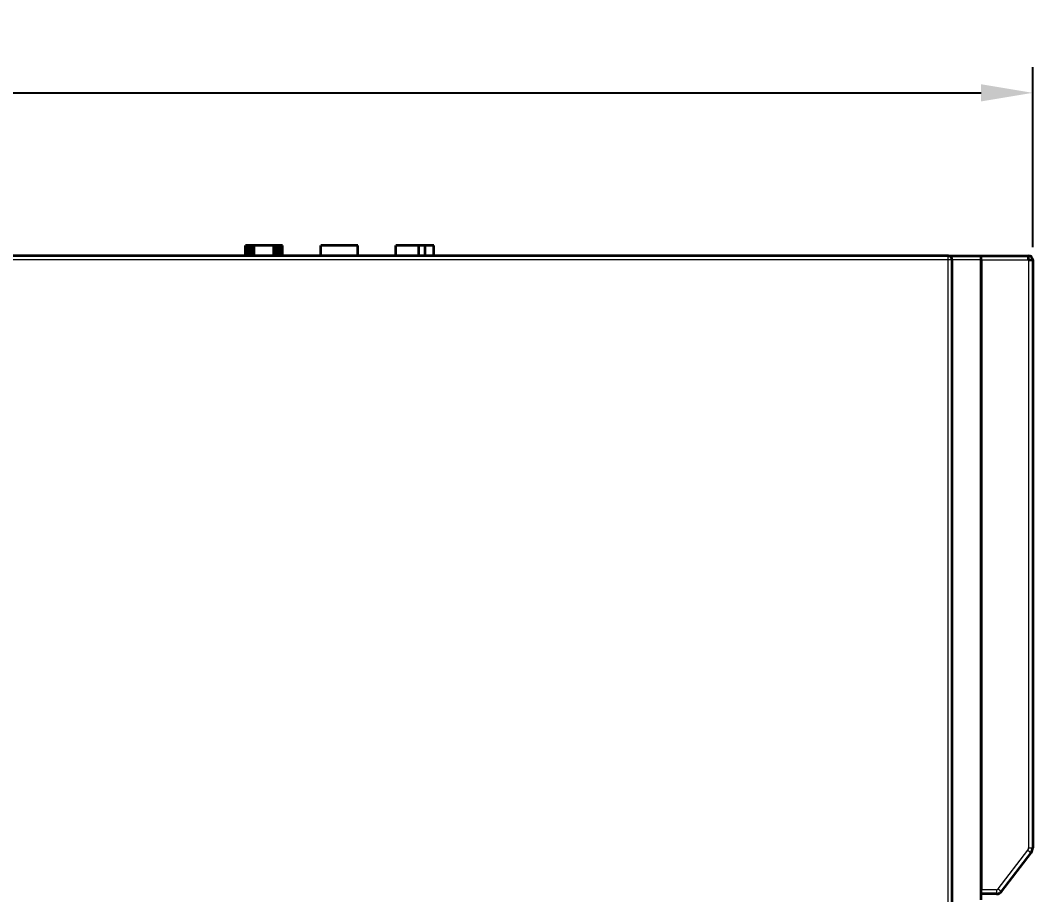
# Model space of a CAD drawing. Extents: x -45 to 645, y -160 to 467.
# Drawn here: x 405.69 to 454.73, y 206.32 to 248.67 of the extents above; entities that cross this region are included whole.
import ezdxf

# ---------------------------------------------------------------- set-up
doc = ezdxf.new("R2010")
doc.units = 0
doc.layers.add('layer 1', color=7, linetype='Continuous')
doc.dimstyles.get("Standard").update_dxf_attribs({"dimtxt": 0.18, "dimasz": 0.18, "dimexe": 0.18, "dimexo": 0.0625, "dimgap": 0.09, "dimtad": 0, "dimtih": 1, "dimtoh": 1, "dimdec": 4, "dimzin": 0, "dimdsep": 46, "dimtxsty": 'Standard', "dimcen": 0.09, "dimadec": 0, "dimazin": 0, "dimtfac": 1, "dimtdec": 4, "dimtofl": 0, "dimtmove": 0, "dimatfit": 3, "dimfxl": 1, "dimtolj": 1, "dimtzin": 0, "dimarcsym": 0})

# ---------------------------------------------------------------- blocks, each defined once
blk = doc.blocks.new('*D3')
at = {"color": 0, "lineweight": -2, "transparency": 16777216}
for p, q in [((291.132, 237.887), (291.132, 246.407)), ((454.732, 237.687), (454.732, 246.407)), ((293.632, 245.157), (452.232, 245.157))]:
    blk.add_line(p, q, dxfattribs=at)
at = {"color": 0, "transparency": 16777216}
for points in [[(293.632, 245.574), (293.632, 244.741), (291.132, 245.157)], [(452.232, 245.574), (452.232, 244.741), (454.732, 245.157)]]:
    blk.add_solid(points, dxfattribs=at)
at = {"layer": 'Defpoints', "color": 0, "transparency": 16777216}
for p in [(454.732, 245.157), (291.132, 237.262), (454.732, 237.062)]:
    blk.add_point(p, dxfattribs=at)
at = {"color": 0, "transparency": 16777216, "insert": (372.932, 247.032), "char_height": 2.5, "attachment_point": 5}
blk.add_mtext('163.6', dxfattribs=at)
blk = doc.blocks.new('*D8')
at = {"color": 0, "lineweight": -2, "transparency": 16777216}
for p, q in [((291.132, 237.887), (291.132, 246.407)), ((454.732, 237.687), (454.732, 246.407)), ((293.632, 245.157), (452.232, 245.157))]:
    blk.add_line(p, q, dxfattribs=at)
at = {"color": 0, "transparency": 16777216}
for points in [[(293.632, 245.574), (293.632, 244.741), (291.132, 245.157)], [(452.232, 245.574), (452.232, 244.741), (454.732, 245.157)]]:
    blk.add_solid(points, dxfattribs=at)
at = {"layer": 'Defpoints', "color": 0, "transparency": 16777216}
for p in [(454.732, 245.157), (291.132, 237.262), (454.732, 237.062)]:
    blk.add_point(p, dxfattribs=at)
at = {"color": 0, "transparency": 16777216, "insert": (372.932, 247.032), "char_height": 2.5, "attachment_point": 5}
blk.add_mtext('163.6', dxfattribs=at)

msp = doc.modelspace()

# ---------------------------------------------------------------- linework, layer by layer
at = {"color": 7, "lineweight": 35, "ltscale": 0.0125}
for p, q in [((416.6, 237.262), (416.6, 237.762)), ((416.6, 237.262), (416.6, 237.762)), ((416.601, 237.262), (416.601, 237.762)), ((416.601, 237.262), (416.601, 237.762)), ((416.604, 237.262), (416.604, 237.762)), ((416.604, 237.262), (416.604, 237.762)), ((416.608, 237.262), (416.608, 237.762)), ((416.608, 237.262), (416.608, 237.762)), ((416.615, 237.262), (416.615, 237.762)), ((416.615, 237.262), (416.615, 237.762)), ((416.623, 237.262), (416.623, 237.762)), ((416.623, 237.262), (416.623, 237.762)), ((416.633, 237.262), (416.633, 237.762)), ((416.633, 237.262), (416.633, 237.762)), ((416.644, 237.262), (416.644, 237.762)), ((416.644, 237.262), (416.644, 237.762)), ((416.658, 237.262), (416.658, 237.762)), ((416.658, 237.262), (416.658, 237.762)), ((416.673, 237.262), (416.673, 237.762)), ((416.673, 237.262), (416.673, 237.762)), ((416.69, 237.262), (416.69, 237.762)), ((416.69, 237.262), (416.69, 237.762)), ((416.71, 237.262), (416.71, 237.762)), ((416.71, 237.262), (416.71, 237.762)), ((416.733, 237.262), (416.733, 237.762)), ((416.733, 237.262), (416.733, 237.762)), ((416.759, 237.262), (416.759, 237.762)), ((416.759, 237.262), (416.759, 237.762)), ((416.787, 237.262), (416.787, 237.762)), ((416.787, 237.262), (416.787, 237.762)), ((416.819, 237.262), (416.819, 237.762)), ((416.819, 237.262), (416.819, 237.762)), ((416.855, 237.262), (416.855, 237.762)), ((416.855, 237.262), (416.855, 237.762)), ((416.893, 237.262), (416.893, 237.762)), ((416.893, 237.262), (416.893, 237.762)), ((416.934, 237.262), (416.934, 237.762)), ((416.934, 237.262), (416.934, 237.762)), ((416.978, 237.262), (416.978, 237.762)), ((416.978, 237.262), (416.978, 237.762)), ((417.026, 237.262), (417.026, 237.762)), ((417.026, 237.262), (417.026, 237.762)), ((417.974, 237.262), (417.974, 237.762)), ((417.974, 237.262), (417.974, 237.762)), ((418.022, 237.262), (418.022, 237.762)), ((418.022, 237.262), (418.022, 237.762)), ((418.067, 237.262), (418.067, 237.762)), ((418.067, 237.262), (418.067, 237.762)), ((418.108, 237.262), (418.108, 237.762)), ((418.108, 237.262), (418.108, 237.762)), ((418.147, 237.262), (418.147, 237.762)), ((418.147, 237.262), (418.147, 237.762)), ((418.182, 237.262), (418.182, 237.762)), ((418.182, 237.262), (418.182, 237.762)), ((418.214, 237.262), (418.214, 237.762)), ((418.214, 237.262), (418.214, 237.762)), ((418.243, 237.262), (418.243, 237.762)), ((418.243, 237.262), (418.243, 237.762)), ((418.269, 237.262), (418.269, 237.762)), ((418.269, 237.262), (418.269, 237.762)), ((418.291, 237.262), (418.291, 237.762)), ((418.291, 237.262), (418.291, 237.762)), ((418.311, 237.262), (418.311, 237.762)), ((418.311, 237.262), (418.311, 237.762)), ((418.328, 237.262), (418.328, 237.762)), ((418.328, 237.262), (418.328, 237.762)), ((418.343, 237.262), (418.343, 237.762)), ((418.343, 237.262), (418.343, 237.762)), ((418.356, 237.262), (418.356, 237.762)), ((418.356, 237.262), (418.356, 237.762)), ((418.368, 237.262), (418.368, 237.762)), ((418.368, 237.262), (418.368, 237.762)), ((418.378, 237.262), (418.378, 237.762)), ((418.378, 237.262), (418.378, 237.762)), ((418.386, 237.262), (418.386, 237.762)), ((418.386, 237.262), (418.386, 237.762)), ((418.392, 237.262), (418.392, 237.762)), ((418.392, 237.262), (418.392, 237.762)), ((418.397, 237.262), (418.397, 237.762)), ((418.397, 237.262), (418.397, 237.762)), ((418.399, 237.262), (418.399, 237.762)), ((418.399, 237.262), (418.399, 237.762)), ((418.4, 237.262), (418.4, 237.762)), ((418.4, 237.262), (418.4, 237.762)), ((420.251, 237.262), (420.251, 237.762)), ((420.251, 237.262), (420.251, 237.762)), ((422.051, 237.262), (422.051, 237.762)), ((422.051, 237.262), (422.051, 237.762)), ((423.882, 237.262), (423.882, 237.762)), ((423.882, 237.262), (423.882, 237.762)), ((425.004, 237.262), (425.004, 237.762)), ((425.004, 237.262), (425.004, 237.762)), ((425.306, 237.262), (425.306, 237.762)), ((425.306, 237.262), (425.306, 237.762)), ((425.723, 237.262), (425.723, 237.762)), ((425.723, 237.262), (425.723, 237.762))]:
    msp.add_line(p, q, dxfattribs=at)
at = {"color": 7, "lineweight": 35, "ltscale": 6.7e-05}
for p, q in [((416.604, 237.762), (416.601, 237.762)), ((416.604, 237.762), (416.601, 237.762)), ((418.399, 237.762), (418.397, 237.762)), ((418.399, 237.762), (418.397, 237.762))]:
    msp.add_line(p, q, dxfattribs=at)
at = {"color": 7, "lineweight": 35, "ltscale": 0.000113}
msp.add_line((416.608, 237.762), (416.604, 237.762), dxfattribs=at)
msp.add_line((416.608, 237.762), (416.604, 237.762), dxfattribs=at)
at = {"color": 7, "lineweight": 35, "ltscale": 0.000158}
msp.add_line((416.615, 237.762), (416.608, 237.762), dxfattribs=at)
msp.add_line((416.615, 237.762), (416.608, 237.762), dxfattribs=at)
at = {"color": 7, "lineweight": 35, "ltscale": 0.000203}
msp.add_line((416.623, 237.762), (416.615, 237.762), dxfattribs=at)
msp.add_line((416.623, 237.762), (416.615, 237.762), dxfattribs=at)
at = {"color": 7, "lineweight": 35, "ltscale": 0.000249}
msp.add_line((416.633, 237.762), (416.623, 237.762), dxfattribs=at)
msp.add_line((416.633, 237.762), (416.623, 237.762), dxfattribs=at)
at = {"color": 7, "lineweight": 35, "ltscale": 0.000293}
msp.add_line((416.644, 237.762), (416.633, 237.762), dxfattribs=at)
msp.add_line((416.644, 237.762), (416.633, 237.762), dxfattribs=at)
at = {"color": 7, "lineweight": 35, "ltscale": 0.000339}
msp.add_line((416.658, 237.762), (416.644, 237.762), dxfattribs=at)
msp.add_line((416.658, 237.762), (416.644, 237.762), dxfattribs=at)
at = {"color": 7, "lineweight": 35, "ltscale": 0.000384}
msp.add_line((416.673, 237.762), (416.658, 237.762), dxfattribs=at)
msp.add_line((416.673, 237.762), (416.658, 237.762), dxfattribs=at)
at = {"color": 7, "lineweight": 35, "ltscale": 0.000428}
msp.add_line((416.69, 237.762), (416.673, 237.762), dxfattribs=at)
msp.add_line((416.69, 237.762), (416.673, 237.762), dxfattribs=at)
at = {"color": 7, "lineweight": 35, "ltscale": 0.000491}
msp.add_line((416.71, 237.762), (416.69, 237.762), dxfattribs=at)
msp.add_line((416.71, 237.762), (416.69, 237.762), dxfattribs=at)
at = {"color": 7, "lineweight": 35, "ltscale": 0.000568}
msp.add_line((416.733, 237.762), (416.71, 237.762), dxfattribs=at)
msp.add_line((416.733, 237.762), (416.71, 237.762), dxfattribs=at)
at = {"color": 7, "lineweight": 35, "ltscale": 0.000645}
msp.add_line((416.759, 237.762), (416.733, 237.762), dxfattribs=at)
msp.add_line((416.759, 237.762), (416.733, 237.762), dxfattribs=at)
at = {"color": 7, "lineweight": 35, "ltscale": 0.000723}
for p, q in [((416.787, 237.762), (416.759, 237.762)), ((416.787, 237.762), (416.759, 237.762)), ((418.243, 237.762), (418.214, 237.762)), ((418.243, 237.762), (418.214, 237.762))]:
    msp.add_line(p, q, dxfattribs=at)
at = {"color": 7, "lineweight": 35, "ltscale": 0.0008}
msp.add_line((416.819, 237.762), (416.787, 237.762), dxfattribs=at)
msp.add_line((416.819, 237.762), (416.787, 237.762), dxfattribs=at)
at = {"color": 7, "lineweight": 35, "ltscale": 0.000878}
msp.add_line((416.855, 237.762), (416.819, 237.762), dxfattribs=at)
msp.add_line((416.855, 237.762), (416.819, 237.762), dxfattribs=at)
at = {"color": 7, "lineweight": 35, "ltscale": 0.000954}
msp.add_line((416.893, 237.762), (416.855, 237.762), dxfattribs=at)
msp.add_line((416.893, 237.762), (416.855, 237.762), dxfattribs=at)
at = {"color": 7, "lineweight": 35, "ltscale": 0.001032}
msp.add_line((416.934, 237.762), (416.893, 237.762), dxfattribs=at)
msp.add_line((416.934, 237.762), (416.893, 237.762), dxfattribs=at)
at = {"color": 7, "lineweight": 35, "ltscale": 0.00111}
msp.add_line((416.978, 237.762), (416.934, 237.762), dxfattribs=at)
msp.add_line((416.978, 237.762), (416.934, 237.762), dxfattribs=at)
at = {"color": 7, "lineweight": 35, "ltscale": 0.001187}
msp.add_line((417.026, 237.762), (416.978, 237.762), dxfattribs=at)
msp.add_line((417.026, 237.762), (416.978, 237.762), dxfattribs=at)
at = {"color": 7, "lineweight": 35, "ltscale": 0.023714}
msp.add_line((417.974, 237.762), (417.026, 237.762), dxfattribs=at)
msp.add_line((417.974, 237.762), (417.026, 237.762), dxfattribs=at)
at = {"color": 7, "lineweight": 35, "ltscale": 0.001196}
msp.add_line((418.022, 237.762), (417.974, 237.762), dxfattribs=at)
msp.add_line((418.022, 237.762), (417.974, 237.762), dxfattribs=at)
at = {"color": 7, "lineweight": 35, "ltscale": 0.001116}
msp.add_line((418.067, 237.762), (418.022, 237.762), dxfattribs=at)
msp.add_line((418.067, 237.762), (418.022, 237.762), dxfattribs=at)
at = {"color": 7, "lineweight": 35, "ltscale": 0.001038}
msp.add_line((418.108, 237.762), (418.067, 237.762), dxfattribs=at)
msp.add_line((418.108, 237.762), (418.067, 237.762), dxfattribs=at)
at = {"color": 7, "lineweight": 35, "ltscale": 0.000959}
msp.add_line((418.147, 237.762), (418.108, 237.762), dxfattribs=at)
msp.add_line((418.147, 237.762), (418.108, 237.762), dxfattribs=at)
at = {"color": 7, "lineweight": 35, "ltscale": 0.00088}
msp.add_line((418.182, 237.762), (418.147, 237.762), dxfattribs=at)
msp.add_line((418.182, 237.762), (418.147, 237.762), dxfattribs=at)
at = {"color": 7, "lineweight": 35, "ltscale": 0.000801}
msp.add_line((418.214, 237.762), (418.182, 237.762), dxfattribs=at)
msp.add_line((418.214, 237.762), (418.182, 237.762), dxfattribs=at)
at = {"color": 7, "lineweight": 35, "ltscale": 0.000644}
msp.add_line((418.269, 237.762), (418.243, 237.762), dxfattribs=at)
msp.add_line((418.269, 237.762), (418.243, 237.762), dxfattribs=at)
at = {"color": 7, "lineweight": 35, "ltscale": 0.000565}
msp.add_line((418.291, 237.762), (418.269, 237.762), dxfattribs=at)
msp.add_line((418.291, 237.762), (418.269, 237.762), dxfattribs=at)
at = {"color": 7, "lineweight": 35, "ltscale": 0.000487}
msp.add_line((418.311, 237.762), (418.291, 237.762), dxfattribs=at)
msp.add_line((418.311, 237.762), (418.291, 237.762), dxfattribs=at)
at = {"color": 7, "lineweight": 35, "ltscale": 0.000424}
msp.add_line((418.328, 237.762), (418.311, 237.762), dxfattribs=at)
msp.add_line((418.328, 237.762), (418.311, 237.762), dxfattribs=at)
at = {"color": 7, "lineweight": 35, "ltscale": 0.00038}
msp.add_line((418.343, 237.762), (418.328, 237.762), dxfattribs=at)
msp.add_line((418.343, 237.762), (418.328, 237.762), dxfattribs=at)
at = {"color": 7, "lineweight": 35, "ltscale": 0.000336}
msp.add_line((418.356, 237.762), (418.343, 237.762), dxfattribs=at)
msp.add_line((418.356, 237.762), (418.343, 237.762), dxfattribs=at)
at = {"color": 7, "lineweight": 35, "ltscale": 0.000291}
msp.add_line((418.368, 237.762), (418.356, 237.762), dxfattribs=at)
msp.add_line((418.368, 237.762), (418.356, 237.762), dxfattribs=at)
at = {"color": 7, "lineweight": 35, "ltscale": 0.000246}
msp.add_line((418.378, 237.762), (418.368, 237.762), dxfattribs=at)
msp.add_line((418.378, 237.762), (418.368, 237.762), dxfattribs=at)
at = {"color": 7, "lineweight": 35, "ltscale": 0.000201}
msp.add_line((418.386, 237.762), (418.378, 237.762), dxfattribs=at)
msp.add_line((418.386, 237.762), (418.378, 237.762), dxfattribs=at)
at = {"color": 7, "lineweight": 35, "ltscale": 0.000156}
msp.add_line((418.392, 237.762), (418.386, 237.762), dxfattribs=at)
msp.add_line((418.392, 237.762), (418.386, 237.762), dxfattribs=at)
at = {"color": 7, "lineweight": 35, "ltscale": 0.000111}
msp.add_line((418.397, 237.762), (418.392, 237.762), dxfattribs=at)
msp.add_line((418.397, 237.762), (418.392, 237.762), dxfattribs=at)
at = {"color": 7, "lineweight": 35, "ltscale": 0.045}
msp.add_line((422.051, 237.762), (420.251, 237.762), dxfattribs=at)
msp.add_line((422.051, 237.762), (420.251, 237.762), dxfattribs=at)
at = {"color": 7, "lineweight": 35, "ltscale": 0.028056}
msp.add_line((425.004, 237.762), (423.882, 237.762), dxfattribs=at)
msp.add_line((425.004, 237.762), (423.882, 237.762), dxfattribs=at)
at = {"color": 7, "lineweight": 35, "ltscale": 0.007536}
msp.add_line((425.306, 237.762), (425.004, 237.762), dxfattribs=at)
msp.add_line((425.306, 237.762), (425.004, 237.762), dxfattribs=at)
at = {"color": 7, "lineweight": 35, "ltscale": 0.010431}
msp.add_line((425.723, 237.762), (425.306, 237.762), dxfattribs=at)
msp.add_line((425.723, 237.762), (425.306, 237.762), dxfattribs=at)
at = {"color": 7, "lineweight": 13}
for p, q in [((450.632, 237.062), (295.071, 237.062)), ((450.632, 237.062), (295.071, 237.062)), ((450.632, 237.062), (295.071, 237.062)), ((450.632, 237.062), (295.071, 237.062)), ((450.632, 69.462), (450.632, 237.062)), ((450.632, 69.462), (450.632, 237.062)), ((450.632, 69.462), (450.632, 237.062)), ((450.632, 69.462), (450.632, 237.062)), ((454.532, 237.062), (454.532, 208.597)), ((454.532, 237.062), (454.532, 208.597)), ((454.532, 237.062), (454.532, 208.597)), ((454.532, 237.062), (454.532, 208.597))]:
    msp.add_line(p, q, dxfattribs=at)
at = {"color": 7, "lineweight": 35}
for p, q in [((450.632, 237.262), (295.073, 237.262)), ((450.632, 237.262), (295.073, 237.262)), ((450.632, 237.262), (295.073, 237.262)), ((450.632, 237.262), (295.073, 237.262)), ((450.832, 69.462), (450.832, 237.062)), ((450.832, 69.462), (450.832, 237.062)), ((450.832, 69.462), (450.832, 237.062)), ((450.832, 69.462), (450.832, 237.062)), ((452.232, 237.062), (452.232, 206.562)), ((452.232, 206.07), (452.232, 237.062)), ((452.232, 237.062), (452.232, 206.562)), ((452.232, 206.07), (452.232, 237.062)), ((452.232, 237.062), (452.232, 206.562)), ((452.232, 206.07), (452.232, 237.062)), ((452.232, 237.062), (452.232, 206.562)), ((452.232, 206.07), (452.232, 237.062)), ((454.732, 237.062), (454.732, 208.597)), ((454.732, 237.062), (454.732, 208.597)), ((454.732, 237.062), (454.732, 208.597)), ((454.732, 237.062), (454.732, 208.597))]:
    msp.add_line(p, q, dxfattribs=at)
at = {"color": 7, "lineweight": 35, "ltscale": 0.04}
msp.add_line((450.632, 237.262), (452.232, 237.262), dxfattribs=at)
msp.add_line((450.632, 237.262), (452.232, 237.262), dxfattribs=at)
msp.add_line((450.632, 237.262), (452.232, 237.262), dxfattribs=at)
msp.add_line((450.632, 237.262), (452.232, 237.262), dxfattribs=at)
at = {"color": 7, "lineweight": 13, "ltscale": 0.005}
for p, q in [((450.632, 237.062), (450.632, 237.262)), ((450.632, 237.062), (450.632, 237.262)), ((450.632, 237.062), (450.632, 237.262)), ((450.632, 237.062), (450.632, 237.262)), ((450.832, 237.062), (450.632, 237.062)), ((450.832, 237.062), (450.632, 237.062)), ((450.832, 237.062), (450.632, 237.062)), ((450.832, 237.062), (450.632, 237.062)), ((454.491, 208.476), (454.65, 208.355)), ((454.491, 208.476), (454.65, 208.355)), ((454.491, 208.476), (454.65, 208.355)), ((454.491, 208.476), (454.65, 208.355)), ((454.532, 208.597), (454.732, 208.597)), ((454.532, 208.597), (454.732, 208.597)), ((454.532, 208.597), (454.732, 208.597)), ((454.532, 208.597), (454.732, 208.597)), ((452.983, 206.562), (452.983, 206.362)), ((452.983, 206.562), (452.983, 206.362)), ((452.983, 206.562), (452.983, 206.362)), ((452.983, 206.562), (452.983, 206.362))]:
    msp.add_line(p, q, dxfattribs=at)
at = {"color": 7, "lineweight": 13, "ltscale": 0.035001}
msp.add_line((452.232, 237.062), (450.832, 237.062), dxfattribs=at)
msp.add_line((452.232, 237.062), (450.832, 237.062), dxfattribs=at)
msp.add_line((452.232, 237.062), (450.832, 237.062), dxfattribs=at)
msp.add_line((452.232, 237.062), (450.832, 237.062), dxfattribs=at)
at = {"color": 7, "lineweight": 35, "ltscale": 0.005}
for p, q in [((452.232, 237.062), (452.232, 237.262)), ((452.232, 237.062), (452.232, 237.262)), ((452.232, 237.062), (452.232, 237.262)), ((452.232, 237.062), (452.232, 237.262)), ((452.232, 237.062), (452.232, 237.262)), ((452.232, 237.062), (452.232, 237.262)), ((452.232, 237.062), (452.232, 237.262)), ((452.232, 237.062), (452.232, 237.262)), ((454.532, 237.062), (454.532, 237.262)), ((454.532, 237.062), (454.532, 237.262)), ((454.532, 237.062), (454.532, 237.262)), ((454.532, 237.062), (454.532, 237.262)), ((454.532, 237.062), (454.732, 237.062)), ((454.532, 237.062), (454.732, 237.062)), ((454.532, 237.062), (454.732, 237.062)), ((454.532, 237.062), (454.732, 237.062)), ((452.232, 206.362), (452.232, 206.562)), ((452.232, 206.362), (452.232, 206.562)), ((452.232, 206.362), (452.232, 206.562)), ((452.232, 206.362), (452.232, 206.562))]:
    msp.add_line(p, q, dxfattribs=at)
at = {"color": 7, "lineweight": 35, "ltscale": 0.0575}
msp.add_line((452.232, 237.262), (454.532, 237.262), dxfattribs=at)
msp.add_line((452.232, 237.262), (454.532, 237.262), dxfattribs=at)
msp.add_line((452.232, 237.262), (454.532, 237.262), dxfattribs=at)
msp.add_line((452.232, 237.262), (454.532, 237.262), dxfattribs=at)
at = {"color": 7, "lineweight": 13, "ltscale": 0.0575}
msp.add_line((452.232, 237.062), (454.532, 237.062), dxfattribs=at)
msp.add_line((452.232, 237.062), (454.532, 237.062), dxfattribs=at)
msp.add_line((452.232, 237.062), (454.532, 237.062), dxfattribs=at)
msp.add_line((452.232, 237.062), (454.532, 237.062), dxfattribs=at)
at = {"color": 7, "lineweight": 13, "ltscale": 0.058912}
msp.add_line((453.062, 206.602), (454.491, 208.476), dxfattribs=at)
msp.add_line((453.062, 206.602), (454.491, 208.476), dxfattribs=at)
msp.add_line((453.062, 206.602), (454.491, 208.476), dxfattribs=at)
msp.add_line((453.062, 206.602), (454.491, 208.476), dxfattribs=at)
at = {"color": 7, "lineweight": 35, "ltscale": 0.058912}
msp.add_line((453.222, 206.481), (454.65, 208.355), dxfattribs=at)
msp.add_line((453.222, 206.481), (454.65, 208.355), dxfattribs=at)
msp.add_line((453.222, 206.481), (454.65, 208.355), dxfattribs=at)
msp.add_line((453.222, 206.481), (454.65, 208.355), dxfattribs=at)
at = {"color": 7, "lineweight": 13, "ltscale": 0.018785}
msp.add_line((452.983, 206.562), (452.232, 206.562), dxfattribs=at)
msp.add_line((452.983, 206.562), (452.232, 206.562), dxfattribs=at)
msp.add_line((452.983, 206.562), (452.232, 206.562), dxfattribs=at)
msp.add_line((452.983, 206.562), (452.232, 206.562), dxfattribs=at)
at = {"color": 7, "lineweight": 13, "ltscale": 0.005001}
msp.add_line((453.062, 206.602), (453.222, 206.481), dxfattribs=at)
msp.add_line((453.062, 206.602), (453.222, 206.481), dxfattribs=at)
msp.add_line((453.062, 206.602), (453.222, 206.481), dxfattribs=at)
msp.add_line((453.062, 206.602), (453.222, 206.481), dxfattribs=at)
at = {"color": 7, "lineweight": 35, "ltscale": 0.018785}
msp.add_line((452.983, 206.362), (452.232, 206.362), dxfattribs=at)
msp.add_line((452.983, 206.362), (452.232, 206.362), dxfattribs=at)
msp.add_line((452.983, 206.362), (452.232, 206.362), dxfattribs=at)
msp.add_line((452.983, 206.362), (452.232, 206.362), dxfattribs=at)
at = {"color": 7, "lineweight": 35}
for centre, radius, start, end in [((450.632, 237.062), 0.2, 360, 90), ((450.632, 237.062), 0.2, 360, 90), ((450.632, 237.062), 0.2, 0, 90), ((450.632, 237.062), 0.2, 360, 90), ((454.532, 237.062), 0.2, 360, 90), ((454.532, 237.062), 0.2, 360, 90), ((454.532, 237.062), 0.2, 0, 90), ((454.532, 237.062), 0.2, 360, 90), ((454.512, 237.034), 0.233, 42.4543, 66.6288), ((454.512, 237.034), 0.233, 42.4543, 66.6288), ((454.512, 237.034), 0.233, 42.4543, 66.6288), ((454.512, 237.034), 0.233, 42.4543, 66.6288), ((454.331, 208.598), 0.401, 322.7207, 359.9752), ((454.331, 208.598), 0.401, 322.7207, 359.9752), ((454.331, 208.598), 0.401, 322.7207, 359.9752), ((454.331, 208.598), 0.401, 322.7207, 359.9752), ((452.983, 206.662), 0.3, 270, 322.6961), ((452.983, 206.662), 0.3, 270, 322.6961), ((452.983, 206.662), 0.3, 270, 322.6961), ((452.983, 206.662), 0.3, 270, 322.6961)]:
    msp.add_arc(centre, radius, start, end, dxfattribs=at)
at = {"color": 7, "lineweight": 13}
for centre, radius, start, end in [((454.331, 208.598), 0.201, 322.7709, 359.9131), ((454.331, 208.598), 0.201, 322.7709, 359.9131), ((454.331, 208.598), 0.201, 322.7709, 359.9131), ((454.331, 208.598), 0.201, 322.7709, 359.9131), ((452.983, 206.663), 0.1, 270.1086, 322.5734), ((452.983, 206.663), 0.1, 270.1086, 322.5734), ((452.983, 206.663), 0.1, 270.1086, 322.5734), ((452.983, 206.663), 0.1, 270.1086, 322.5734)]:
    msp.add_arc(centre, radius, start, end, dxfattribs=at)
at = {"layer": 'layer 1', "color": 7, "lineweight": 9, "true_color": 0xffffff}
for points in [[(450.631, 237.262), (398.778, 237.262), (320.999, 237.262), (295.073, 237.262)], [(450.831, 237.062), (450.831, 237.196), (450.698, 237.262), (450.631, 237.262)], [(450.668, 237.262), (451.189, 237.262), (451.971, 237.262), (452.231, 237.262)], [(450.831, 69.462), (450.831, 125.329), (450.831, 209.129), (450.831, 237.062)], [(454.531, 237.262), (453.765, 237.262), (452.615, 237.262), (452.231, 237.262)], [(452.231, 237.062), (452.231, 237.129), (452.231, 237.229), (452.231, 237.262)], [(452.231, 237.062), (452.231, 227.179), (452.231, 212.354), (452.231, 207.412)], [(454.531, 237.262), (454.665, 237.262), (454.731, 237.129), (454.731, 237.062)], [(454.531, 237.062), (454.531, 237.173), (454.531, 237.249), (454.531, 237.259)], [(454.731, 237.062), (454.731, 237.062), (454.598, 237.062), (454.531, 237.062)], [(454.731, 208.597), (454.731, 218.086), (454.731, 232.318), (454.731, 237.062)], [(452.231, 206.562), (452.231, 207.179), (452.231, 208.104), (452.231, 208.412)], [(454.65, 208.355), (454.704, 208.426), (454.731, 208.552), (454.731, 208.597)], [(453.222, 206.48), (453.698, 207.105), (454.412, 208.042), (454.65, 208.355)], [(452.231, 206.562), (452.231, 206.398), (452.231, 206.152), (452.231, 206.07)], [(453.222, 206.48), (453.162, 206.402), (453.032, 206.362), (452.983, 206.362)], [(452.983, 206.362), (452.732, 206.362), (452.357, 206.362), (452.231, 206.362)]]:
    msp.add_open_spline(points, degree=3, dxfattribs=at)

# ---------------------------------------------------------------- dimensions: what is measured, and where the dimension line sits
for picture in ['*D3', '*D8']:
    dim = msp.add_linear_dim(base=(454.732, 245.157), p1=(291.132, 237.262), p2=(454.732, 237.062), dimstyle='Standard', override={"dimtxt": 2.5, "dimasz": 2.5, "dimexe": 1.25, "dimexo": 0.625, "dimgap": 0.625, "dimtad": 1, "dimtih": 0, "dimtoh": 0, "dimdec": 2, "dimzin": 8, "dimcen": 2.5, "dimtdec": 2, "dimtofl": 1, "dimatfit": 0, "dimtolj": 0, "dimtzin": 8})
    dim.commit()
    dim.dimension.update_dxf_attribs({"geometry": picture, "text_midpoint": (372.932, 247.032)})

doc.saveas('drawing.dxf')
